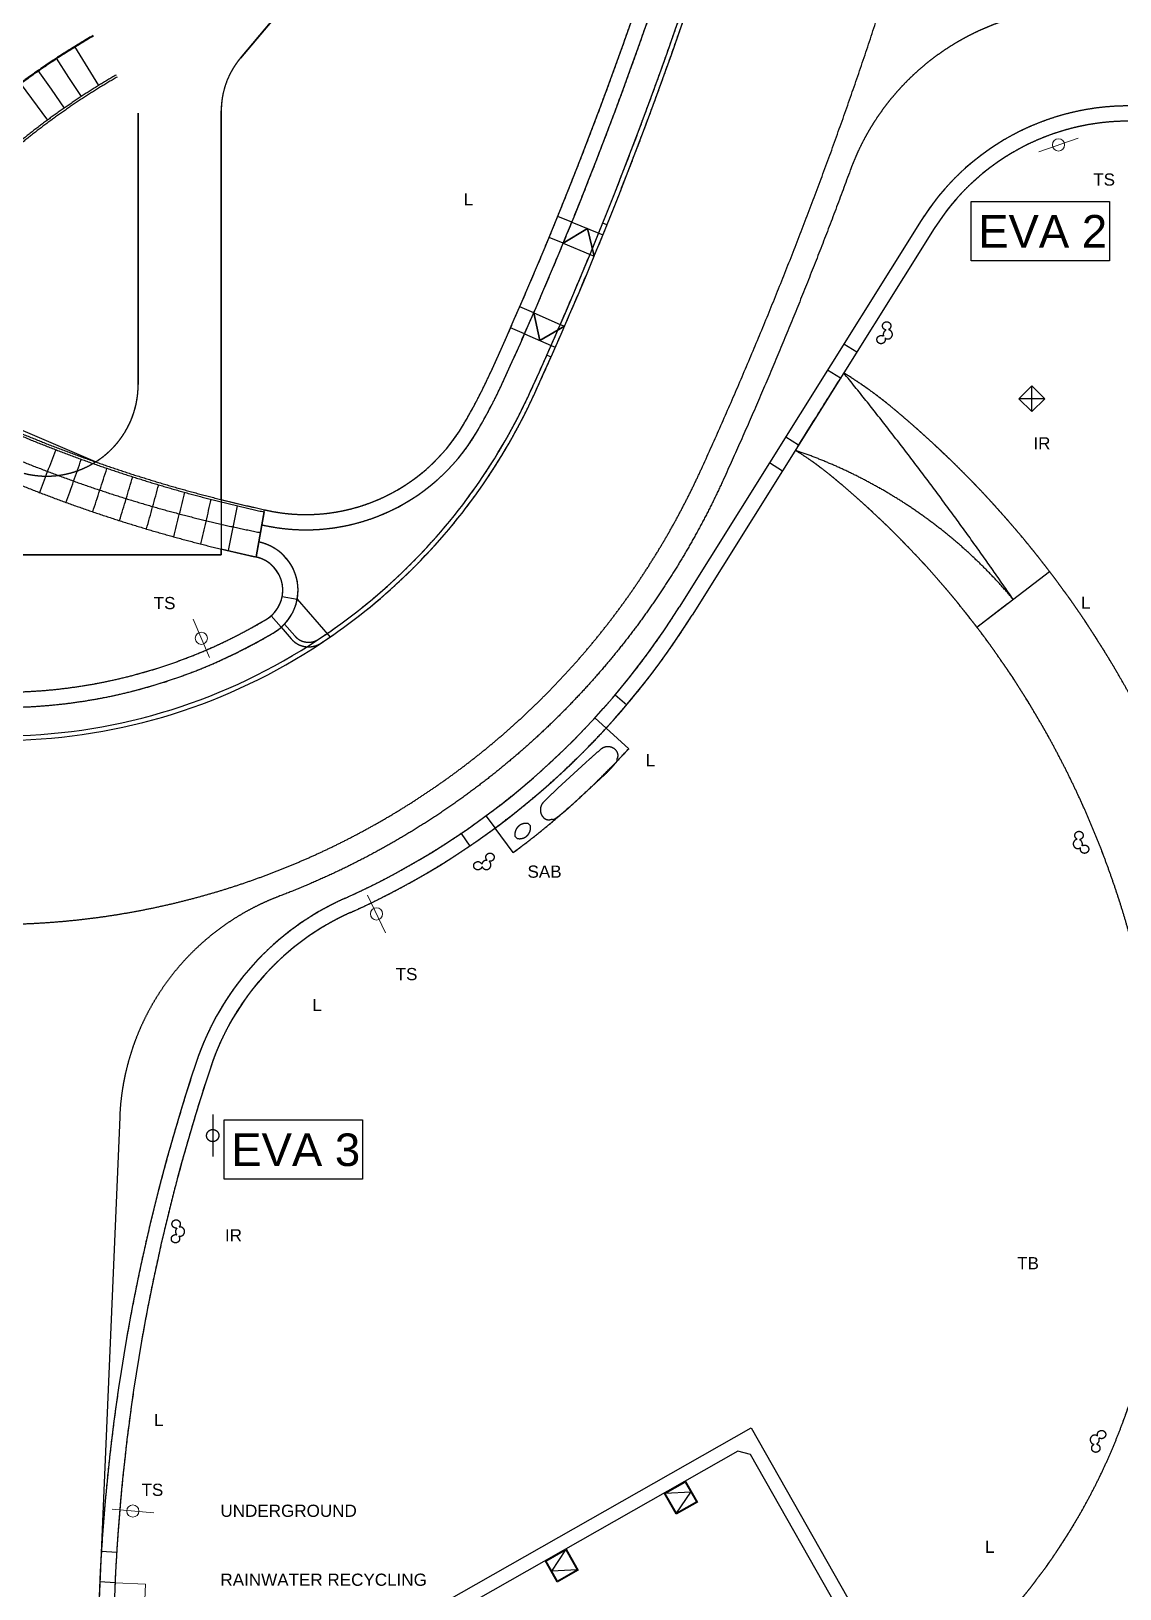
# Model space of a CAD drawing. Header units: millimetres. Extents: x 833576263 to 1668046980, y 817519639 to 1636103653.
# Drawn here: x 834247377 to 834283063, y 817873592 to 817924635 of the extents above; entities that cross this region are included whole.
import ezdxf

# ---------------------------------------------------------------- set-up
doc = ezdxf.new("R2010")
doc.units = ezdxf.units.MM
doc.header["$LTSCALE"] = 100
doc.header["$MEASUREMENT"] = 0
doc.linetypes.add('C160$0$Hidden', pattern=[9.525, 6.35, -3.175])
doc.linetypes.add('R_WKCD_PARK$0$IMPORT-DASHED2 _7_', pattern=[19.05, 12.7, -6.35])
for name, color, linetype in [('C160$0$+C160', 6, 'C160$0$Hidden'), ('R_Text for GBP from DLN$0$000-04-LABLES-EVA', 7, 'Continuous'), ('R_Text for GBP from DLN$0$base plan(mm)$0$DLN040__', 7, 'Continuous'), ('R_Text for GBP from DLN$0$programme (M)$0$programme$0$DLN040__', 7, 'Continuous'), ('T-TITL', 7, 'Continuous'), ('X-REF', 7, 'Continuous')]:
    doc.layers.add(name, color=color, linetype=linetype)
for name, color, linetype, lineweight in [('C160$0$DLN_TRAFFIC SIGN', 6, 'Continuous', 18), ('R_site$0$000-Architecture boundary', 2, 'Continuous', 0), ('R_WKCD_PARK$0$000-PAV-Concrete-b', 1, 'Continuous', 25), ('R_WKCD_PARK$0$000-PAV-Reused tiles-b', 3, 'Continuous', 15), ('R_WKCD_PARK$0$000-Ramps', 7, 'R_WKCD_PARK$0$IMPORT-DASHED2 _7_', 18), ('R_WKCD_PARK$0$PAV-secondary path-b', 6, 'Continuous', 18)]:
    doc.layers.add(name, color=color, linetype=linetype, lineweight=lineweight)
doc.styles.add('R_Text for GBP from DLN$0$base plan(mm)$0$SWIS721 LT', font='swiss.ttf')
doc.styles.add('R_Text for GBP from DLN$0$programme (M)$0$programme$0$SWIS721 LT', font='swiss.ttf')

# ---------------------------------------------------------------- blocks, each defined once
blk = doc.blocks.new('R_site$0$architecture 2')
at = {"layer": 'R_site$0$000-Architecture boundary'}
blk.add_lwpolyline([(834236.357, 817907.475), (834253.607, 817907.475), (834253.607, 817907.669, 0.006153), (834254.748, 817907.409), (834255.031, 817908.954, -0.007949), (834253.607, 817909.285), (834253.607, 817922.019, -0.176327), (834254.239, 817923.754), (834258.078, 817928.33), (834257.714, 817928.635), (834256.236, 817926.873), (834253.049, 817929.547), (834258.142, 817935.617), (834256.576, 817936.9), (834251.016, 817930.274, -0.414214), (834250.558, 817930.234), (834248.061, 817932.33), (834247.466, 817931.621), (834235.209, 817941.906)], format="xyb", dxfattribs=at)
blk = doc.blocks.new('R_site')
at = {"xscale": 1000, "yscale": 1000, "zscale": 1000}
blk.add_blockref('R_site$0$architecture 2', (0, 0), dxfattribs=at)
blk = doc.blocks.new('R_WKCD_PARK')
for p, q in [((834250187, 817874787), (834249686, 817874817)), ((834250127, 817873789), (834249627, 817873819))]:
    blk.add_line(p, q)
at = {"layer": 'R_WKCD_PARK$0$000-PAV-Concrete-b'}
for p, q in [((834265102, 817918379), (834265980, 817918016)), ((834276555, 817918431), (834268617, 817905760)), ((834276978, 817918165), (834269041, 817905494)), ((834263550, 817914714), (834264421, 817914336)), ((834249618, 817873614), (834248491, 817846714)), ((834250118, 817873593), (834248990, 817846693))]:
    blk.add_line(p, q, dxfattribs=at)
at = {"layer": 'R_WKCD_PARK$0$000-PAV-Concrete-b', "flags": 128}
for points in [[(834265834, 817917265), (834265610, 817918169), (834264818, 817917685), (834265696, 817917322)], [(834264859, 817914963), (834264054, 817914495), (834263850, 817915401), (834264722, 817915023)]]:
    blk.add_lwpolyline(points, dxfattribs=at)
at = {"layer": 'R_WKCD_PARK$0$000-PAV-Concrete-b'}
for centre, radius, start, end in [((834138726, 817969754), 137369, 335.52166, 344.90553), ((834138726, 817969754), 137519, 335.52166, 344.90553), ((834138726, 817969754), 135919, 335.52166, 344.17642), ((834138726, 817969754), 136419, 335.52166, 344.17642), ((834283334, 817914184), 8000, 75.015, 147.9367), ((834283334, 817914184), 7500, 75.015, 147.9367), ((834246161, 817920842), 17874, 329.3882, 335.5217), ((834246161, 817920842), 18374, 329.3882, 335.5217), ((834246161, 817920842), 19324, 313.8277, 335.5217), ((834246161, 817920842), 19474, 313.8277, 335.5217), ((834256381, 817914796), 6000, 256.9678, 329.3882), ((834256381, 817914796), 6500, 257.1794, 329.3882), ((834254513, 817906316), 1612, 300.8174, 78.4434), ((834254513, 817906316), 1112, 300.8174, 77.8707), ((834246161, 817920842), 19324, 303.4057, 313.8277), ((834246161, 817920842), 19474, 303.406, 313.8277), ((834247431, 817919031), 25000, 294.1244, 327.9367), ((834247431, 817919031), 25500, 294.1244, 327.9367), ((834246425, 817919875), 16900, 270.8133, 300.8174), ((834246425, 817919875), 17400, 270.8133, 300.8174), ((834246349, 817920364), 18822, 271.0231, 303.7299), ((834246346, 817920375), 18983, 271.0316, 303.7174), ((834261327, 817888001), 9000, 114.1244, 161.5826), ((834261327, 817888001), 8500, 114.1244, 161.5826), ((834312561, 817870940), 63000, 161.58257, 177.56763), ((834312561, 817870940), 62500, 161.58257, 177.56763)]:
    blk.add_arc(centre, radius, start, end, dxfattribs=at)
at = {"layer": 'R_WKCD_PARK$0$000-PAV-Reused tiles-b'}
for p, q in [((834266226, 817901798), (834266963, 817901122)), ((834263177, 817897717), (834262583, 817898521))]:
    blk.add_line(p, q, dxfattribs=at)
at = {"layer": 'R_WKCD_PARK$0$000-PAV-Reused tiles-b', "flags": 128}
blk.add_lwpolyline([(834250036, 817871707), (834250127, 817873789), (834251123, 817873745), (834251035, 817871657)], close=True, dxfattribs=at)
at = {"layer": 'R_WKCD_PARK$0$000-PAV-Reused tiles-b'}
for radius in [25500, 26500]:
    blk.add_arc((834247431, 817919031), radius, 306.4563, 317.483, dxfattribs=at)
at = {"layer": 'R_WKCD_PARK$0$000-Ramps'}
blk.add_line((834278375, 817905106), (834280761, 817906924), dxfattribs=at)
for centre, radius, start, end in [((834183348, 817839788), 116809, 34.53899, 39.08603), ((834267259, 817895679), 16074, 40.0216, 71.2469)]:
    blk.add_arc(centre, radius, start, end, dxfattribs=at)
at = {"layer": 'R_WKCD_PARK$0$PAV-secondary path-b'}
for centre, radius, start, end in [((834394371, 817836277), 142965, 147.33702, 148.5363), ((834266669, 817901491), 14022, 50.301, 58.4055), ((834254695, 817887068), 32768, 2.4333, 50.301), ((834266996, 817902036), 10394, 49.771, 58.5039), ((834254695, 817887068), 29768, 353.6574, 50.301), ((834264403, 817885988), 20000, 312.819, 353.6574), ((834252722, 817898594), 40186, 285.1225, 325.1524)]:
    blk.add_arc(centre, radius, start, end, dxfattribs=at)
blk = doc.blocks.new('C160$0$TS')
at = {"layer": 'C160$0$DLN_TRAFFIC SIGN'}
blk.add_line((834126.707, 818031.929), (834126.707, 818030.558), dxfattribs=at)
blk.add_circle((834126.707, 818031.244), 0.2, dxfattribs=at)
blk = doc.blocks.new('C160')
at = {"layer": 'C160$0$+C160'}
for p, q in [((834258.078, 817928.33), (834254.239, 817923.754)), ((834248.796, 817924.129), (834249.583, 817922.852)), ((834250.885, 817913.054), (834250.885, 817921.945)), ((834253.607, 817922.019), (834253.607, 817907.475)), ((834265.102, 817918.379), (834265.98, 817918.016)), ((834276.555, 817918.431), (834268.617, 817905.76)), ((834276.978, 817918.165), (834269.041, 817905.494)), ((834264.818, 817917.685), (834265.696, 817917.322)), ((834263.85, 817915.401), (834264.722, 817915.023)), ((834263.55, 817914.714), (834264.421, 817914.336)), ((834274.44, 817914.113), (834274.016, 817914.378)), ((834273.909, 817913.265), (834273.485, 817913.531)), ((834280.179, 817912.168), (834280.178, 817913.016)), ((834280.603, 817912.592), (834279.754, 817912.592)), ((834272.533, 817911.068), (834272.109, 817911.334)), ((834272.002, 817910.221), (834271.578, 817910.486)), ((834253.844, 817907.613), (834254.144, 817909.077)), ((834255.015, 817908.881), (834254.749, 817907.411)), ((834253.607, 817907.475), (834236.357, 817907.475)), ((834255.606, 817906.111), (834256.098, 817906.019)), ((834256.098, 817906.019), (834257.176, 817904.782)), ((834255.244, 817905.477), (834255.572, 817905.1)), ((834255.572, 817905.1), (834255.905, 817904.719)), ((834255.681, 817905.204), (834256.018, 817904.817)), ((834266.518, 817902.886), (834266.9, 817902.563)), ((834265.858, 817902.136), (834266.226, 817901.798)), ((834262.286, 817898.923), (834262.583, 817898.521)), ((834261.47, 817898.345), (834261.751, 817897.932)), ((834269, 817876.765), (834268.163, 817876.72)), ((834268.533, 817876.068), (834269, 817876.765)), ((834264.441, 817874.171), (834264.908, 817874.868)), ((834265.278, 817874.216), (834264.441, 817874.171))]:
    blk.add_line(p, q, dxfattribs=at)
at = {"layer": 'C160$0$+C160', "flags": 128}
for points in [[(834194.506, 817902.569, 0.13713), (834201.254, 817900.712, 0.058383), (834203.786, 817901.019, -0.122442), (834210.3, 817900.978, 0.007621), (834215.073, 817899.836), (834217.587, 817899.275, 0.038691), (834244.511, 817895.421, 0.31164), (834269.346, 817910.287, 0.040968), (834277.294, 817932.38, 0.14434), (834277.109, 817940.353, -0.268021), (834278.827, 817948.27, 0.162716), (834282.431, 817956.452, 0.008292), (834282.793, 817961.225, -0.448218), (834319.9, 817990.558, 0.457869), (834347.016, 818012.708, -0.201212), (834361.771, 818045.376, -0.556126), (834375.139, 818042.082), (834374.299, 818054.161), (834370.752, 818059.543, 0.269114), (834341.019, 818012.87, -0.457869), (834320.938, 817996.468, 0.448218), (834276.804, 817961.58, -0.008292), (834276.457, 817957.005, -0.437169), (834267.016, 817949.767), (834242.235, 817954.591, 0.246462), (834229.682, 817950.831, -0.339689), (834212.144, 817948.727), (834209.579, 817943.238, -0.017138), (834213.731, 817941.122, -0.471782), (834216.013, 817928.829), (834215.31, 817927.991), (834219.906, 817924.135), (834234.755, 817941.83), (834231.881, 817944.242), (834233.364, 817945.991, -0.412648), (834244.748, 817946.956), (834250.934, 817941.765), (834254.555, 817946.08), (834265.228, 817944.003, -0.435219), (834271.501, 817933.943, -0.040968), (834263.885, 817912.773, -0.31164), (834244.899, 817901.409, -0.038691), (834218.894, 817905.131), (834216.38, 817905.692, -0.080556), (834170.302, 817924.112), (834156.903, 817932.163, -0.417001), (834154.171, 817943.344, 0.051318), (834163.382, 817962.509, -0.110939), (834168.087, 817969.907), (834172.88, 817974.68, -0.125049), (834176.312, 817976.712, -0.028198), (834169.042, 817979.326), (834163.853, 817974.158, 0.110939), (834157.737, 817964.541, -0.051318), (834149.058, 817946.483, 0.170095), (834147.082, 817937.371, -0.264959), (834143.998, 817929.966, 0.093167), (834140.781, 817926.349), (834131.426, 817910.779), (834136.569, 817907.689), (834145.505, 817922.562, -0.414211), (834156.62, 817925.333)], [(834263.162, 817825.148, 0.414214), (834274.553, 817826.357), (834324.848, 817888.599, 0.456567), (834322.347, 817902.583), (834285.977, 817924.248, 0.469746), (834274.226, 817920.077, -0.018958), (834270.074, 817909.956, -0.197618), (834255.494, 817896.282, 0.299842), (834250.279, 817889.053), (834248.179, 817839.557, 0.337501), (834253.792, 817831.503, -0.092368), (834258.336, 817829.047)]]:
    blk.add_lwpolyline(points, format="xyb", close=True, dxfattribs=at)
at = {"layer": 'C160$0$+C160'}
for points in [[(834236.357, 817907.475), (834253.607, 817907.475), (834253.607, 817907.669, 0.006153), (834254.748, 817907.409), (834255.031, 817908.954, -0.007949), (834253.607, 817909.285), (834253.607, 817922.019, -0.176327), (834254.239, 817923.754), (834258.078, 817928.33), (834257.714, 817928.635), (834256.236, 817926.873), (834253.049, 817929.547), (834258.142, 817935.617), (834256.576, 817936.9), (834251.016, 817930.274, -0.414214), (834250.558, 817930.234), (834248.061, 817932.33), (834247.466, 817931.621), (834235.209, 817941.906)], [(834249.411, 817924.496, 0.105104), (834241.58, 817917.441, 0.241704), (834241.027, 817913.875)], [(834249.424, 817924.475, 0.105104), (834241.6, 817917.426, 0.241704), (834241.051, 817913.883, 0.241704)], [(834250.885, 817921.945), (834250.885, 817913.054, -0.257143), (834249.489, 817910.519), (834243.862, 817912.928, -0.464467), (834242.793, 817916.426, -0.464467)], [(834263.206, 817859.8, 0.176461), (834285.702, 817875.632, -0.08229), (834311.675, 817902.289, 0.017008), (834315.679, 817905.449), (834312.946, 817907.077, -0.013415), (834309.897, 817904.706, 0.055335), (834290.941, 817887.232, -0.678139), (834287.433, 817888.459, 0.211953), (834275.625, 817912.28, 0.035377), (834274.015, 817913.435, 0.005233), (834272.426, 817910.899, -0.038123), (834273.709, 817909.972, -0.252313), (834284.281, 817883.779, -0.180101), (834277.997, 817871.318, -0.110787)], [(834256.801, 817904.711, 0.045505), (834259.543, 817906.901)], [(834256.883, 817904.585, 0.045505), (834259.647, 817906.793)], [(834266.583, 817900.792, 0.164182), (834266.614, 817900.916, 0.173886), (834266.543, 817901.075, 0.392676), (834266.054, 817901.105, 0.014037), (834265.675, 817900.775), (834265.558, 817900.667)], [(834264.438, 817898.817, -0.164182), (834264.312, 817898.795, -0.173886), (834264.158, 817898.879, -0.392676), (834264.169, 817899.369, -0.014037), (834264.53, 817899.72), (834264.646, 817899.827)]]:
    blk.add_lwpolyline(points, format="xyb", dxfattribs=at)
for points in [[(834248.192, 817923.745), (834248.605, 817923.119), (834249.014, 817922.491)], [(834247.017, 817922.926), (834247.392, 817922.424), (834247.91, 817921.721)], [(834247.598, 817923.344), (834248.029, 817922.73), (834248.456, 817922.113)], [(834265.102, 817918.379), (834264.639, 817918.567)], [(834266.25, 817918.284), (834266.111, 817918.34)], [(834264.818, 817917.685), (834264.355, 817917.876)], [(834264.818, 817917.685), (834265.61, 817918.169), (834265.834, 817917.265)], [(834265.98, 817918.016), (834266.119, 817917.96)], [(834265.696, 817917.322), (834265.834, 817917.265)], [(834263.85, 817915.401), (834263.392, 817915.6)], [(834263.85, 817915.401), (834264.054, 817914.495), (834264.859, 817914.963)], [(834263.55, 817914.714), (834263.092, 817914.916)], [(834264.722, 817915.023), (834264.859, 817914.963)], [(834264.421, 817914.335), (834264.558, 817914.275)], [(834264.417, 817913.955), (834264.279, 817914.016)], [(834255.015, 817908.881), (834255.031, 817908.954)], [(834278.375, 817905.106), (834280.761, 817906.924)], [(834265.558, 817900.667), (834264.646, 817899.827)], [(834265.127, 817899.305), (834266.039, 817900.145)], [(834264.65, 817899.831), (834264.643, 817899.824)], [(834253.328, 817889.131), (834253.328, 817887.759)]]:
    blk.add_lwpolyline(points, dxfattribs=at)
for points in [[(834279.754, 817912.592), (834280.179, 817912.168), (834280.603, 817912.592), (834280.178, 817913.016)], [(834265.406, 817862.87), (834259.892, 817872.561), (834270.974, 817878.866), (834276.488, 817869.174)], [(834265.426, 817863.744), (834265.835, 817863.632), (834272.441, 817867.39), (834272.553, 817867.799), (834271.045, 817870.45), (834273.957, 817872.106), (834274.069, 817872.515), (834270.954, 817877.991), (834270.545, 817878.104), (834260.767, 817872.541), (834260.654, 817872.132)], [(834268.129, 817876.729), (834268.824, 817877.125), (834269.219, 817876.429), (834268.524, 817876.034)], [(834268.163, 817876.72), (834268.815, 817877.091), (834269.185, 817876.439), (834268.533, 817876.068)], [(834264.222, 817874.506), (834264.917, 817874.902), (834265.312, 817874.207), (834264.617, 817873.811)], [(834264.256, 817874.497), (834264.908, 817874.868), (834265.278, 817874.216), (834264.627, 817873.845)]]:
    blk.add_lwpolyline(points, close=True, dxfattribs=at)
for points in [[(834266.226, 817901.798), (834266.963, 817901.122, -0.048151), (834263.177, 817897.717), (834262.583, 817898.521, 0.048151)], [(834265.127, 817899.305), (834265.011, 817899.198, -0.037256), (834264.538, 817898.824, -0.269367), (834264.438, 817898.817, -0.164182), (834264.312, 817898.795, -0.173886), (834264.158, 817898.879, -0.392676), (834264.169, 817899.369, -0.014037), (834264.53, 817899.72), (834264.646, 817899.827), (834265.558, 817900.667), (834265.675, 817900.775, -0.014037), (834266.054, 817901.105, -0.392676), (834266.543, 817901.075, -0.173886), (834266.614, 817900.916, -0.164182), (834266.583, 817900.792, -0.269367), (834266.567, 817900.692, -0.037256), (834266.156, 817900.252), (834266.039, 817900.145)], [(834263.677, 817898.664, 0.533333), (834263.236, 817898.257), (834263.304, 817898.184, 0.533333), (834263.745, 817898.59)]]:
    blk.add_lwpolyline(points, format="xyb", close=True, dxfattribs=at)
blk.add_circle((834253.328, 817888.445), 0.2, dxfattribs=at)
for centre, radius, start, end in [((834138.726, 817969.754), 137.369, 335.52166, 344.90553), ((834138.726, 817969.754), 137.519, 335.52166, 344.90553), ((834138.726, 817969.754), 135.919, 335.52166, 344.17642), ((834138.726, 817969.754), 136.419, 335.52166, 344.17642), ((834256.307, 817922.019), 2.7, 140, 180), ((834262.061, 817902.59), 23.796, 120.0037, 144.396), ((834262.061, 817902.59), 23.721, 120.0037, 144.396), ((834283.334, 817914.184), 8, 75.015, 147.9367), ((834283.334, 817914.184), 7.5, 75.015, 147.9367), ((834275.458, 817914.7), 0.15, 112.67, 202.9108), ((834275.458, 817914.7), 0.15, 232.67, 82.9108), ((834246.161, 817920.842), 17.874, 329.3882, 335.5217), ((834246.161, 817920.842), 18.374, 329.3882, 335.5217), ((834183.348, 817839.788), 116.809, 34.53899, 39.08603), ((834264.728, 817953.89), 46.045, 243.0046, 257.822), ((834264.728, 817953.89), 45.97, 243.0046, 257.822), ((834247.885, 817913.054), 3, 255.7459, 0), ((834246.161, 817920.842), 19.324, 313.8277, 335.5217), ((834246.161, 817920.842), 19.474, 313.8277, 335.5217), ((834263.186, 817950.234), 42.84, 242.6387, 258.8367), ((834256.381, 817914.796), 6, 256.9678, 329.3882), ((834264.728, 817953.89), 47.545, 243.0046, 257.822), ((834256.381, 817914.796), 6.5, 257.1794, 329.3882), ((831706.696, 818869.622), 2716.301, 339.300355, 339.332289), ((831740.045, 818792.545), 2659.47, 340.600102, 340.632629), ((834267.259, 817895.679), 16.074, 40.0216, 71.2469), ((831736.962, 818730.061), 2643.228, 341.90017, 341.932734), ((831614.926, 818704.22), 2752.831, 343.200837, 343.231882), ((831364.596, 818708.747), 2995.483, 344.501683, 344.530399), ((830898.987, 818756.311), 3458.69, 345.803435, 345.828327), ((830258.708, 818822.246), 4097.569, 347.105289, 347.126309), ((834254.513, 817906.316), 1.612, 300.8174, 78.4434), ((834254.513, 817906.316), 1.112, 300.8174, 77.8707), ((834247.431, 817919.031), 25, 294.1244, 327.9367), ((834247.431, 817919.031), 25.5, 294.1244, 327.9367), ((834246.425, 817919.875), 16.9, 270.8133, 300.8174), ((834246.425, 817919.875), 17.4, 270.8133, 300.8174), ((834256.47, 817905.211), 0.75, 221.063, 303.406), ((834256.47, 817905.211), 0.6, 221.063, 303.406), ((834281.685, 817898.002), 0.15, 96.9233, 307.1641), ((834281.685, 817898.002), 0.15, 336.9233, 67.1641), ((834262.298, 817897.313), 0.15, 79.965, 170.2058), ((834262.298, 817897.313), 0.15, 199.965, 50.2058), ((834261.327, 817888.001), 9, 114.1244, 161.5826), ((834261.327, 817888.001), 8.5, 114.1244, 161.5826), ((834312.561, 817870.94), 63, 161.58257, 177.56763), ((834312.561, 817870.94), 62.5, 161.58257, 177.56763), ((834252.258, 817885.3), 0.15, 132.4071, 222.6479), ((834252.258, 817885.3), 0.15, 252.4071, 102.6479), ((834282.24, 817878.479), 0.15, 52.0385, 262.2794), ((834282.24, 817878.479), 0.15, 292.0385, 22.2794), ((857929.298, 816867.738), 23701.035, 177.5676287, 177.6327127)]:
    blk.add_arc(centre, radius, start, end, dxfattribs=at)
for points in [[(834275.366, 817914.568), (834275.382, 817914.516), (834275.365, 817914.456), (834275.319, 817914.421), (834275.26, 817914.375), (834275.175, 817914.386), (834275.129, 817914.445), (834275.083, 817914.504), (834275.094, 817914.589), (834275.153, 817914.635), (834275.199, 817914.671), (834275.261, 817914.672), (834275.308, 817914.643)], [(834275.39, 817914.845), (834275.336, 817914.857), (834275.293, 817914.902), (834275.285, 817914.959), (834275.275, 817915.034), (834275.327, 817915.102), (834275.401, 817915.112), (834275.476, 817915.122), (834275.544, 817915.07), (834275.554, 817914.996), (834275.562, 817914.938), (834275.532, 817914.884), (834275.484, 817914.858)], [(834281.659, 817898.16), (834281.611, 817898.187), (834281.582, 817898.241), (834281.59, 817898.299), (834281.6, 817898.373), (834281.669, 817898.425), (834281.743, 817898.414), (834281.817, 817898.404), (834281.869, 817898.335), (834281.859, 817898.261), (834281.851, 817898.203), (834281.807, 817898.159), (834281.753, 817898.147)], [(834281.836, 817897.945), (834281.882, 817897.974), (834281.944, 817897.972), (834281.99, 817897.937), (834282.049, 817897.89), (834282.06, 817897.805), (834282.014, 817897.746), (834281.967, 817897.687), (834281.882, 817897.676), (834281.823, 817897.722), (834281.777, 817897.758), (834281.76, 817897.818), (834281.777, 817897.871)], [(834262.15, 817897.252), (834262.135, 817897.199), (834262.089, 817897.158), (834262.031, 817897.153), (834261.956, 817897.146), (834261.89, 817897.201), (834261.884, 817897.276), (834261.877, 817897.35), (834261.932, 817897.416), (834262.007, 817897.423), (834262.065, 817897.428), (834262.118, 817897.396), (834262.141, 817897.346)], [(834262.32, 817897.472), (834262.281, 817897.511), (834262.269, 817897.571), (834262.293, 817897.624), (834262.325, 817897.692), (834262.406, 817897.722), (834262.474, 817897.69), (834262.542, 817897.659), (834262.571, 817897.578), (834262.539, 817897.51), (834262.515, 817897.457), (834262.461, 817897.427), (834262.406, 817897.432)], [(834252.145, 817885.414), (834252.09, 817885.407), (834252.035, 817885.434), (834252.008, 817885.486), (834251.973, 817885.552), (834251.999, 817885.634), (834252.066, 817885.669), (834252.132, 817885.704), (834252.214, 817885.678), (834252.249, 817885.611), (834252.276, 817885.56), (834252.266, 817885.498), (834252.229, 817885.457)], [(834252.216, 817885.145), (834252.249, 817885.101), (834252.253, 817885.039), (834252.222, 817884.99), (834252.182, 817884.927), (834252.098, 817884.908), (834252.035, 817884.949), (834251.971, 817884.989), (834251.953, 817885.073), (834251.993, 817885.136), (834252.024, 817885.185), (834252.082, 817885.208), (834252.136, 817885.196)], [(834282.333, 817878.609), (834282.318, 817878.662), (834282.335, 817878.721), (834282.381, 817878.756), (834282.441, 817878.802), (834282.526, 817878.79), (834282.572, 817878.73), (834282.617, 817878.67), (834282.605, 817878.585), (834282.546, 817878.54), (834282.499, 817878.505), (834282.437, 817878.504), (834282.391, 817878.534)], [(834282.306, 817878.333), (834282.36, 817878.32), (834282.402, 817878.275), (834282.41, 817878.217), (834282.419, 817878.143), (834282.366, 817878.075), (834282.292, 817878.066), (834282.217, 817878.057), (834282.15, 817878.109), (834282.14, 817878.184), (834282.133, 817878.242), (834282.163, 817878.295), (834282.212, 817878.321)]]:
    blk.add_open_spline(points, degree=3, knots=[0, 0, 0, 0, 1, 1, 1, 2, 2, 2, 3, 3, 3, 4, 4, 4, 4], dxfattribs=at)
at = {"layer": 'C160$0$DLN_TRAFFIC SIGN'}
for p, rotation in [((1878185.916, 293320.951), 108.8769798647547), ((394561.079, -264506.242), 23.45042204676063), ((440085.689, -281908.874), 25.84034263742733), ((1579494.666, -81876.005, 4.288), 85.19233166977082)]:
    blk.add_blockref('C160$0$TS', p, dxfattribs=dict(at, rotation=rotation))
blk = doc.blocks.new('R_Text for GBP from DLN$0$EVA 2')
at = {"color": 4, "lineweight": 30}
blk.add_lwpolyline([(0, 0), (4.536, 0), (4.536, -1.944), (0, -1.944)], close=True, dxfattribs=at)
at = {"color": 4, "lineweight": 30, "style": 'R_Text for GBP from DLN$0$programme (M)$0$programme$0$SWIS721 LT'}
blk.add_text('EVA 2', height=1.067, dxfattribs=at).set_placement((0.233, -1.512))
blk = doc.blocks.new('R_Text for GBP from DLN')
at = {"color": 4, "lineweight": 30}
blk.add_lwpolyline([(834253703, 817888959), (834258239, 817888959), (834258239, 817887015), (834253703, 817887015)], close=True, dxfattribs=at)
at = {"layer": 'R_Text for GBP from DLN$0$000-04-LABLES-EVA', "color": 1, "lineweight": 30, "xscale": 1000, "yscale": 1000, "zscale": 1000}
blk.add_blockref('R_Text for GBP from DLN$0$EVA 2', (834278187, 817919057), dxfattribs=at)
at = {"color": 4, "lineweight": 30, "style": 'R_Text for GBP from DLN$0$programme (M)$0$programme$0$SWIS721 LT'}
blk.add_text('EVA 3', height=1067, dxfattribs=at).set_placement((834253937, 817887447))
at = {"layer": 'R_Text for GBP from DLN$0$base plan(mm)$0$DLN040__', "style": 'R_Text for GBP from DLN$0$base plan(mm)$0$SWIS721 LT'}
for s, p in [('TS', (834282190, 817919573, -5989)), ('L', (834261554, 817918924)), ('IR', (834280229, 817910930)), ('TS', (834251394, 817905695, -5989)), ('L', (834281790, 817905706)), ('L', (834267518, 817900544)), ('SAB', (834263646, 817896895)), ('TS', (834259324, 817893537, -5989)), ('L', (834256596, 817892525)), ('IR', (834253729, 817884978)), ('TB', (834279696, 817884064)), ('L', (834251405, 817878926)), ('TS', (834250994, 817876638, -5679)), ('L', (834278641, 817874772))]:
    blk.add_text(s, height=400, dxfattribs=at).set_placement(p)
at = {"layer": 'R_Text for GBP from DLN$0$programme (M)$0$programme$0$DLN040__', "style": 'R_Text for GBP from DLN$0$programme (M)$0$programme$0$SWIS721 LT'}
for s, p in [('UNDERGROUND', (834253581, 817875951)), ('RAINWATER RECYCLING', (834253581, 817873691))]:
    blk.add_text(s, height=400, dxfattribs=at).set_placement(p)

msp = doc.modelspace()

# ---------------------------------------------------------------- block references
at = {"layer": 'X-REF'}
msp.add_blockref('R_site', (0, 0), dxfattribs=at)

# ---------------------------------------------------------------- next in the draw order: block references
msp.add_blockref('R_WKCD_PARK', (0, 0), dxfattribs=at)

# ---------------------------------------------------------------- next in the draw order: block references
at = {"layer": 'X-REF', "xscale": 1000, "yscale": 1000, "zscale": 1000}
msp.add_blockref('C160', (0, 0), dxfattribs=at)

# ---------------------------------------------------------------- next in the draw order: block references
at = {"layer": 'T-TITL'}
msp.add_blockref('R_Text for GBP from DLN', (0, 0), dxfattribs=at)
at = {"layer": 'X-REF'}
msp.add_blockref('R_Text for GBP from DLN', (0, 0), dxfattribs=at)

doc.saveas('drawing.dxf')
